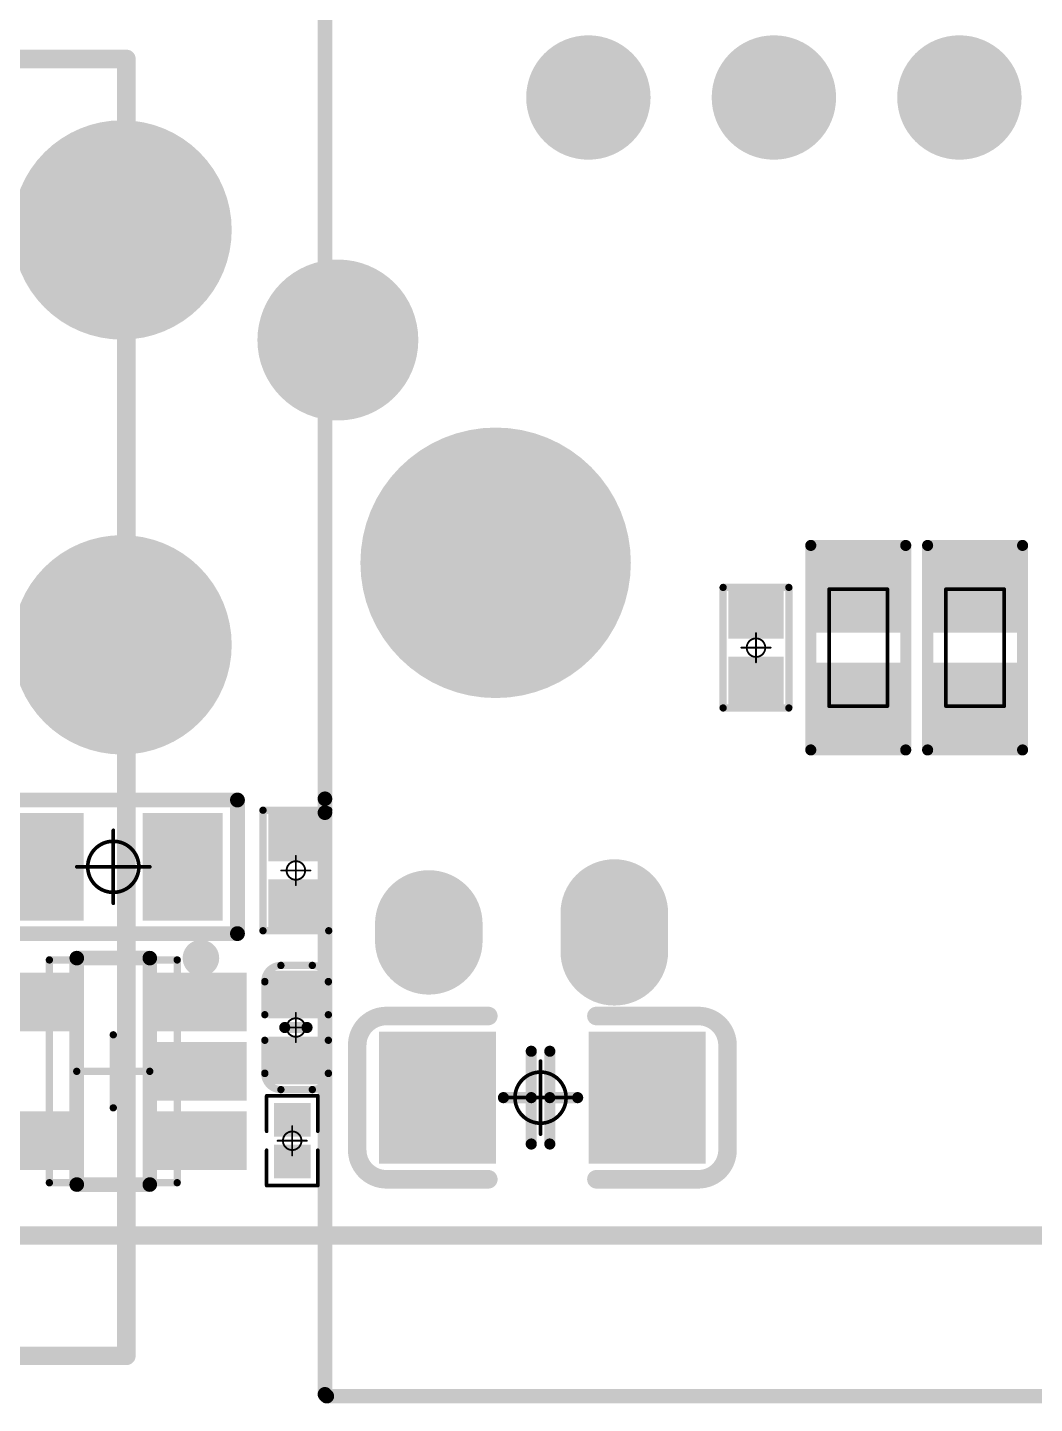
# Model space of a CAD drawing. Header units: millimetres. Extents: x 19.13 to 23.12, y 5.07 to 8.34.
# Drawn here: x 21.132 to 21.675, y 5.068 to 5.81 of the extents above; entities that cross this region are included whole.
import ezdxf

# ---------------------------------------------------------------- set-up
doc = ezdxf.new("R2010")
doc.units = ezdxf.units.MM
doc.header["$MEASUREMENT"] = 0
for name, color, linetype in [('BottomLayer', 5, 'Continuous'), ('BottomOverlay', 54, 'Continuous'), ('BottomPaste', 16, 'Continuous'), ('BottomSolder', 6, 'Continuous'), ('KeepOutLayer', 6, 'Continuous'), ('Mechanical13', 56, 'Continuous'), ('Mechanical15', 56, 'Continuous'), ('MidLayer1', 16, 'Continuous'), ('MidLayer2', 76, 'Continuous'), ('MidLayer3', 90, 'Continuous'), ('MidLayer4', 156, 'Continuous'), ('MultiLayer', 9, 'Continuous'), ('TopLayer', 1, 'Continuous'), ('TopOverlay', 2, 'Continuous'), ('TopSolder', 216, 'Continuous')]:
    doc.layers.add(name, color=color, linetype=linetype)

# ---------------------------------------------------------------- blocks, each defined once
blk = doc.blocks.new('RJ45____HR911130A_34')
at = {"layer": 'BottomLayer'}
for points, const_width in [([(-0.18976, -0.17, 1), (-0.16024, -0.17, 1)], 0.02953), ([(-0.08976, -0.17, 1), (-0.06024, -0.17, 1)], 0.02953), ([(0.01024, -0.17, 1), (0.03976, -0.17, 1)], 0.02953), ([(-0.32972, -0.30071, 1), (-0.29035, -0.30071, 1)], 0.03937), ([(-0.25945, -0.42079, 1), (-0.19055, -0.42079, 1)], 0.0689), ([(-0.17352, -0.60957, 1), (-0.14852, -0.60957, 1)], 0.025), ([(-0.27352, -0.61547, 1), (-0.24852, -0.61547, 1)], 0.025), ([(-0.27352, -0.62453, 1), (-0.24852, -0.62453, 1)], 0.025), ([(-0.17352, -0.63043, 1), (-0.14852, -0.63043, 1)], 0.025)]:
    blk.add_lwpolyline(points, format="xyb", close=True, dxfattribs=dict(at, const_width=const_width))
at = {"layer": 'BottomLayer', "const_width": 0.05}
for points in [[(-0.16102, -0.63043), (-0.16102, -0.60957)], [(-0.26102, -0.62453), (-0.26102, -0.61547)]]:
    blk.add_lwpolyline(points, dxfattribs=at)
at = {"layer": 'BottomSolder'}
for points, const_width in [([(-0.19176, -0.17, 1), (-0.15824, -0.17, 1)], 0.03353), ([(-0.09176, -0.17, 1), (-0.05824, -0.17, 1)], 0.03353), ([(0.00824, -0.17, 1), (0.04176, -0.17, 1)], 0.03353), ([(-0.33172, -0.30071, 1), (-0.28835, -0.30071, 1)], 0.04337), ([(-0.26145, -0.42079, 1), (-0.18855, -0.42079, 1)], 0.0729), ([(-0.17552, -0.60957, 1), (-0.14652, -0.60957, 1)], 0.029), ([(-0.27552, -0.61547, 1), (-0.24652, -0.61547, 1)], 0.029), ([(-0.27552, -0.62453, 1), (-0.24652, -0.62453, 1)], 0.029), ([(-0.17552, -0.63043, 1), (-0.14652, -0.63043, 1)], 0.029)]:
    blk.add_lwpolyline(points, format="xyb", close=True, dxfattribs=dict(at, const_width=const_width))
at = {"layer": 'BottomSolder', "const_width": 0.058}
for points in [[(-0.16102, -0.63043), (-0.16102, -0.60957)], [(-0.26102, -0.62453), (-0.26102, -0.61547)]]:
    blk.add_lwpolyline(points, dxfattribs=at)
at = {"layer": 'MidLayer1'}
for points, const_width in [([(-0.18976, -0.17, 1), (-0.16024, -0.17, 1)], 0.02953), ([(-0.08976, -0.17, 1), (-0.06024, -0.17, 1)], 0.02953), ([(0.01024, -0.17, 1), (0.03976, -0.17, 1)], 0.02953), ([(-0.32972, -0.30071, 1), (-0.29035, -0.30071, 1)], 0.03937), ([(-0.25945, -0.42079, 1), (-0.19055, -0.42079, 1)], 0.0689), ([(-0.17352, -0.60957, 1), (-0.14852, -0.60957, 1)], 0.025), ([(-0.27352, -0.61547, 1), (-0.24852, -0.61547, 1)], 0.025), ([(-0.27352, -0.62453, 1), (-0.24852, -0.62453, 1)], 0.025), ([(-0.17352, -0.63043, 1), (-0.14852, -0.63043, 1)], 0.025)]:
    blk.add_lwpolyline(points, format="xyb", close=True, dxfattribs=dict(at, const_width=const_width))
at = {"layer": 'MidLayer1', "const_width": 0.05}
for points in [[(-0.16102, -0.63043), (-0.16102, -0.60957)], [(-0.26102, -0.62453), (-0.26102, -0.61547)]]:
    blk.add_lwpolyline(points, dxfattribs=at)
at = {"layer": 'MidLayer2'}
for points, const_width in [([(-0.18976, -0.17, 1), (-0.16024, -0.17, 1)], 0.02953), ([(-0.08976, -0.17, 1), (-0.06024, -0.17, 1)], 0.02953), ([(0.01024, -0.17, 1), (0.03976, -0.17, 1)], 0.02953), ([(-0.32972, -0.30071, 1), (-0.29035, -0.30071, 1)], 0.03937), ([(-0.25945, -0.42079, 1), (-0.19055, -0.42079, 1)], 0.0689), ([(-0.17352, -0.60957, 1), (-0.14852, -0.60957, 1)], 0.025), ([(-0.27352, -0.61547, 1), (-0.24852, -0.61547, 1)], 0.025), ([(-0.27352, -0.62453, 1), (-0.24852, -0.62453, 1)], 0.025), ([(-0.17352, -0.63043, 1), (-0.14852, -0.63043, 1)], 0.025)]:
    blk.add_lwpolyline(points, format="xyb", close=True, dxfattribs=dict(at, const_width=const_width))
at = {"layer": 'MidLayer2', "const_width": 0.05}
for points in [[(-0.16102, -0.63043), (-0.16102, -0.60957)], [(-0.26102, -0.62453), (-0.26102, -0.61547)]]:
    blk.add_lwpolyline(points, dxfattribs=at)
at = {"layer": 'MidLayer3'}
for points, const_width in [([(-0.18976, -0.17, 1), (-0.16024, -0.17, 1)], 0.02953), ([(-0.08976, -0.17, 1), (-0.06024, -0.17, 1)], 0.02953), ([(0.01024, -0.17, 1), (0.03976, -0.17, 1)], 0.02953), ([(-0.32972, -0.30071, 1), (-0.29035, -0.30071, 1)], 0.03937), ([(-0.25945, -0.42079, 1), (-0.19055, -0.42079, 1)], 0.0689), ([(-0.17352, -0.60957, 1), (-0.14852, -0.60957, 1)], 0.025), ([(-0.27352, -0.61547, 1), (-0.24852, -0.61547, 1)], 0.025), ([(-0.27352, -0.62453, 1), (-0.24852, -0.62453, 1)], 0.025), ([(-0.17352, -0.63043, 1), (-0.14852, -0.63043, 1)], 0.025)]:
    blk.add_lwpolyline(points, format="xyb", close=True, dxfattribs=dict(at, const_width=const_width))
at = {"layer": 'MidLayer3', "const_width": 0.05}
for points in [[(-0.16102, -0.63043), (-0.16102, -0.60957)], [(-0.26102, -0.62453), (-0.26102, -0.61547)]]:
    blk.add_lwpolyline(points, dxfattribs=at)
at = {"layer": 'MidLayer4'}
for points, const_width in [([(-0.18976, -0.17, 1), (-0.16024, -0.17, 1)], 0.02953), ([(-0.08976, -0.17, 1), (-0.06024, -0.17, 1)], 0.02953), ([(0.01024, -0.17, 1), (0.03976, -0.17, 1)], 0.02953), ([(-0.32972, -0.30071, 1), (-0.29035, -0.30071, 1)], 0.03937), ([(-0.25945, -0.42079, 1), (-0.19055, -0.42079, 1)], 0.0689), ([(-0.17352, -0.60957, 1), (-0.14852, -0.60957, 1)], 0.025), ([(-0.27352, -0.61547, 1), (-0.24852, -0.61547, 1)], 0.025), ([(-0.27352, -0.62453, 1), (-0.24852, -0.62453, 1)], 0.025), ([(-0.17352, -0.63043, 1), (-0.14852, -0.63043, 1)], 0.025)]:
    blk.add_lwpolyline(points, format="xyb", close=True, dxfattribs=dict(at, const_width=const_width))
at = {"layer": 'MidLayer4', "const_width": 0.05}
for points in [[(-0.16102, -0.63043), (-0.16102, -0.60957)], [(-0.26102, -0.62453), (-0.26102, -0.61547)]]:
    blk.add_lwpolyline(points, dxfattribs=at)
at = {"layer": 'MultiLayer'}
for points, const_width in [([(-0.18976, -0.17, 1), (-0.16024, -0.17, 1)], 0.02953), ([(-0.08976, -0.17, 1), (-0.06024, -0.17, 1)], 0.02953), ([(0.01024, -0.17, 1), (0.03976, -0.17, 1)], 0.02953), ([(-0.32972, -0.30071, 1), (-0.29035, -0.30071, 1)], 0.03937), ([(-0.25945, -0.42079, 1), (-0.19055, -0.42079, 1)], 0.0689), ([(-0.17352, -0.60957, 1), (-0.14852, -0.60957, 1)], 0.025), ([(-0.27352, -0.61547, 1), (-0.24852, -0.61547, 1)], 0.025), ([(-0.27352, -0.62453, 1), (-0.24852, -0.62453, 1)], 0.025), ([(-0.17352, -0.63043, 1), (-0.14852, -0.63043, 1)], 0.025)]:
    blk.add_lwpolyline(points, format="xyb", close=True, dxfattribs=dict(at, const_width=const_width))
at = {"layer": 'MultiLayer', "const_width": 0.05}
for points in [[(-0.16102, -0.63043), (-0.16102, -0.60957)], [(-0.26102, -0.62453), (-0.26102, -0.61547)]]:
    blk.add_lwpolyline(points, dxfattribs=at)
at = {"layer": 'TopLayer'}
for points, const_width in [([(-0.18976, -0.17, 1), (-0.16024, -0.17, 1)], 0.02953), ([(-0.08976, -0.17, 1), (-0.06024, -0.17, 1)], 0.02953), ([(0.01024, -0.17, 1), (0.03976, -0.17, 1)], 0.02953), ([(-0.32972, -0.30071, 1), (-0.29035, -0.30071, 1)], 0.03937), ([(-0.25945, -0.42079, 1), (-0.19055, -0.42079, 1)], 0.0689), ([(-0.17352, -0.60957, 1), (-0.14852, -0.60957, 1)], 0.025), ([(-0.27352, -0.61547, 1), (-0.24852, -0.61547, 1)], 0.025), ([(-0.27352, -0.62453, 1), (-0.24852, -0.62453, 1)], 0.025), ([(-0.17352, -0.63043, 1), (-0.14852, -0.63043, 1)], 0.025)]:
    blk.add_lwpolyline(points, format="xyb", close=True, dxfattribs=dict(at, const_width=const_width))
at = {"layer": 'TopLayer', "const_width": 0.05}
for points in [[(-0.16102, -0.63043), (-0.16102, -0.60957)], [(-0.26102, -0.62453), (-0.26102, -0.61547)]]:
    blk.add_lwpolyline(points, dxfattribs=at)
at = {"layer": 'TopOverlay', "const_width": 0.00787}
for points in [[(-0.317, -0.55547), (-0.317, -0.02459)], [(-0.317, -0.86897), (-0.317, -0.54797)], [(-0.317, -0.86897), (-0.316, -0.86997)], [(-0.316, -0.86997), (0.313, -0.86997)]]:
    blk.add_lwpolyline(points, dxfattribs=at)
at = {"layer": 'TopOverlay', "const_width": 0.00394}
for points in [[(-0.31897, -0.54797, 1), (-0.31503, -0.54797, 1)], [(-0.31897, -0.55547, 1), (-0.31503, -0.55547, 1)], [(-0.31897, -0.86897, 1), (-0.31503, -0.86897, 1)], [(-0.31897, -0.86897, 1), (-0.31503, -0.86897, 1)], [(-0.31797, -0.86997, 1), (-0.31403, -0.86997, 1)], [(-0.31797, -0.86997, 1), (-0.31403, -0.86997, 1)]]:
    blk.add_lwpolyline(points, format="xyb", close=True, dxfattribs=at)
at = {"layer": 'TopSolder'}
for points, const_width in [([(-0.19176, -0.17, 1), (-0.15824, -0.17, 1)], 0.03353), ([(-0.09176, -0.17, 1), (-0.05824, -0.17, 1)], 0.03353), ([(0.00824, -0.17, 1), (0.04176, -0.17, 1)], 0.03353), ([(-0.33172, -0.30071, 1), (-0.28835, -0.30071, 1)], 0.04337), ([(-0.26145, -0.42079, 1), (-0.18855, -0.42079, 1)], 0.0729), ([(-0.17552, -0.60957, 1), (-0.14652, -0.60957, 1)], 0.029), ([(-0.27552, -0.61547, 1), (-0.24652, -0.61547, 1)], 0.029), ([(-0.27552, -0.62453, 1), (-0.24652, -0.62453, 1)], 0.029), ([(-0.17552, -0.63043, 1), (-0.14652, -0.63043, 1)], 0.029)]:
    blk.add_lwpolyline(points, format="xyb", close=True, dxfattribs=dict(at, const_width=const_width))
at = {"layer": 'TopSolder', "const_width": 0.058}
for points in [[(-0.16102, -0.63043), (-0.16102, -0.60957)], [(-0.26102, -0.62453), (-0.26102, -0.61547)]]:
    blk.add_lwpolyline(points, dxfattribs=at)
blk = doc.blocks.new('SOT_23_5_B_76')
at = {"layer": 'BottomLayer'}
for points in [[(-0.06791, 0.04921), (-0.06791, 0.02559), (-0.02657, 0.04921), (-0.02657, 0.02559)], [(0.02657, 0.04921), (0.02657, 0.02559), (0.06791, 0.04921), (0.06791, 0.02559)], [(-0.06791, 0.01181), (-0.06791, -0.01181), (-0.02657, 0.01181), (-0.02657, -0.01181)], [(-0.06791, -0.02559), (-0.06791, -0.04921), (-0.02657, -0.02559), (-0.02657, -0.04921)], [(0.02657, -0.02559), (0.02657, -0.04921), (0.06791, -0.02559), (0.06791, -0.04921)]]:
    blk.add_solid(points, dxfattribs=at)
at = {"layer": 'BottomOverlay', "const_width": 0.00787}
for points in [[(0.01968, 0.06102), (-0.01969, 0.06102)], [(-0.01969, 0.06102), (-0.01969, -0.06102)], [(0.01968, 0.06102), (0.01968, -0.06102)], [(0.01968, -0.06102), (-0.01969, -0.06102)]]:
    blk.add_lwpolyline(points, dxfattribs=at)
at = {"layer": 'BottomOverlay'}
for points, const_width in [([(-0.02165, 0.06102, 1), (-0.01772, 0.06102, 1)], 0.00394), ([(-0.02165, 0.06102, 1), (-0.01772, 0.06102, 1)], 0.00394), ([(0.01772, 0.06102, 1), (0.02165, 0.06102, 1)], 0.00394), ([(0.01772, 0.06102, 1), (0.02165, 0.06102, 1)], 0.00394), ([(-0.04232, -0.06102, 1), (-0.05217, -0.06102, 1)], 0.00984), ([(-0.05463, -0.06102, 1), (-0.0497, -0.06102, 1)], 0.00492), ([(-0.04478, -0.06102, 1), (-0.03986, -0.06102, 1)], 0.00492), ([(-0.02165, -0.06102, 1), (-0.01772, -0.06102, 1)], 0.00394), ([(-0.02165, -0.06102, 1), (-0.01772, -0.06102, 1)], 0.00394), ([(0.01772, -0.06102, 1), (0.02165, -0.06102, 1)], 0.00394), ([(0.01772, -0.06102, 1), (0.02165, -0.06102, 1)], 0.00394)]:
    blk.add_lwpolyline(points, format="xyb", close=True, dxfattribs=dict(at, const_width=const_width))
at = {"layer": 'BottomPaste'}
for points in [[(-0.06791, 0.04921), (-0.06791, 0.02559), (-0.02657, 0.04921), (-0.02657, 0.02559)], [(0.02657, 0.04921), (0.02657, 0.02559), (0.06791, 0.04921), (0.06791, 0.02559)], [(-0.06791, 0.01181), (-0.06791, -0.01181), (-0.02657, 0.01181), (-0.02657, -0.01181)], [(-0.06791, -0.02559), (-0.06791, -0.04921), (-0.02657, -0.02559), (-0.02657, -0.04921)], [(0.02657, -0.02559), (0.02657, -0.04921), (0.06791, -0.02559), (0.06791, -0.04921)]]:
    blk.add_solid(points, dxfattribs=at)
at = {"layer": 'BottomSolder'}
for points in [[(-0.07191, 0.05321), (-0.07191, 0.02159), (-0.02257, 0.05321), (-0.02257, 0.02159)], [(0.02257, 0.05321), (0.02257, 0.02159), (0.07191, 0.05321), (0.07191, 0.02159)], [(-0.07191, 0.01581), (-0.07191, -0.01581), (-0.02257, 0.01581), (-0.02257, -0.01581)], [(-0.07191, -0.02159), (-0.07191, -0.05321), (-0.02257, -0.02159), (-0.02257, -0.05321)], [(0.02257, -0.02159), (0.02257, -0.05321), (0.07191, -0.02159), (0.07191, -0.05321)]]:
    blk.add_solid(points, dxfattribs=at)
at = {"layer": 'Mechanical13', "const_width": 0.00394}
for points in [[(0.03445, 0.06004), (-0.03445, 0.06004)], [(-0.03445, 0.06004), (-0.03445, -0.06004)], [(0.03445, 0.06004), (0.03445, -0.06004)], [(0.03445, -0.06004), (-0.03445, -0.06004)]]:
    blk.add_lwpolyline(points, dxfattribs=at)
at = {"layer": 'Mechanical13', "const_width": 0.00197}
for points in [[(-0.03543, 0.06004, 1), (-0.03346, 0.06004, 1)], [(-0.03543, 0.06004, 1), (-0.03346, 0.06004, 1)], [(0.03346, 0.06004, 1), (0.03543, 0.06004, 1)], [(0.03346, 0.06004, 1), (0.03543, 0.06004, 1)], [(-0.03543, -0.06004, 1), (-0.03346, -0.06004, 1)], [(-0.03543, -0.06004, 1), (-0.03346, -0.06004, 1)], [(0.03346, -0.06004, 1), (0.03543, -0.06004, 1)], [(0.03346, -0.06004, 1), (0.03543, -0.06004, 1)]]:
    blk.add_lwpolyline(points, format="xyb", close=True, dxfattribs=at)
at = {"layer": 'Mechanical15', "const_width": 0.00394}
for points in [[(0, 0.01968), (0, -0.01969)], [(0.01968, 0), (-0.01969, 0)]]:
    blk.add_lwpolyline(points, dxfattribs=at)
at = {"layer": 'Mechanical15', "const_width": 0.00197}
for points in [[(-0.00098, 0.01968, 1), (0.00098, 0.01968, 1)], [(-0.02067, 0, 1), (-0.0187, 0, 1)], [(0.0187, 0, 1), (0.02067, 0, 1)], [(-0.00098, -0.01969, 1), (0.00098, -0.01969, 1)]]:
    blk.add_lwpolyline(points, format="xyb", close=True, dxfattribs=at)
blk = doc.blocks.new('USB_2_0_T____AU_SB_3_0_T____A_113')
at = {"layer": 'BottomLayer', "const_width": 0.05512}
for points in [[(-0.28622, 0.26378, 1), (-0.2311, 0.26378, 1)], [(-0.28622, 0.04016, 1), (-0.2311, 0.04016, 1)]]:
    blk.add_lwpolyline(points, format="xyb", close=True, dxfattribs=at)
at = {"layer": 'BottomSolder', "const_width": 0.05912}
for points in [[(-0.28822, 0.26378, 1), (-0.2291, 0.26378, 1)], [(-0.28822, 0.04016, 1), (-0.2291, 0.04016, 1)]]:
    blk.add_lwpolyline(points, format="xyb", close=True, dxfattribs=at)
at = {"layer": 'MidLayer1', "const_width": 0.05512}
for points in [[(-0.28622, 0.26378, 1), (-0.2311, 0.26378, 1)], [(-0.28622, 0.04016, 1), (-0.2311, 0.04016, 1)]]:
    blk.add_lwpolyline(points, format="xyb", close=True, dxfattribs=at)
at = {"layer": 'MidLayer2', "const_width": 0.05512}
for points in [[(-0.28622, 0.26378, 1), (-0.2311, 0.26378, 1)], [(-0.28622, 0.04016, 1), (-0.2311, 0.04016, 1)]]:
    blk.add_lwpolyline(points, format="xyb", close=True, dxfattribs=at)
at = {"layer": 'MidLayer3', "const_width": 0.05512}
for points in [[(-0.28622, 0.26378, 1), (-0.2311, 0.26378, 1)], [(-0.28622, 0.04016, 1), (-0.2311, 0.04016, 1)]]:
    blk.add_lwpolyline(points, format="xyb", close=True, dxfattribs=at)
at = {"layer": 'MidLayer4', "const_width": 0.05512}
for points in [[(-0.28622, 0.26378, 1), (-0.2311, 0.26378, 1)], [(-0.28622, 0.04016, 1), (-0.2311, 0.04016, 1)]]:
    blk.add_lwpolyline(points, format="xyb", close=True, dxfattribs=at)
at = {"layer": 'MultiLayer', "const_width": 0.05512}
for points in [[(-0.28622, 0.26378, 1), (-0.2311, 0.26378, 1)], [(-0.28622, 0.04016, 1), (-0.2311, 0.04016, 1)]]:
    blk.add_lwpolyline(points, format="xyb", close=True, dxfattribs=at)
at = {"layer": 'TopLayer', "const_width": 0.05512}
for points in [[(-0.28622, 0.26378, 1), (-0.2311, 0.26378, 1)], [(-0.28622, 0.04016, 1), (-0.2311, 0.04016, 1)]]:
    blk.add_lwpolyline(points, format="xyb", close=True, dxfattribs=at)
at = {"layer": 'TopOverlay', "const_width": 0.01}
for points in [[(0.257, 0.647), (-0.261, 0.647)], [(-0.261, 0.647), (-0.261, -0.052)], [(0.257, -0.052), (-0.261, -0.052)]]:
    blk.add_lwpolyline(points, dxfattribs=at)
at = {"layer": 'TopOverlay', "const_width": 0.005}
for points in [[(-0.2635, 0.647, 1), (-0.2585, 0.647, 1)], [(-0.2635, 0.647, 1), (-0.2585, 0.647, 1)], [(-0.2635, -0.052, 1), (-0.2585, -0.052, 1)], [(-0.2635, -0.052, 1), (-0.2585, -0.052, 1)]]:
    blk.add_lwpolyline(points, format="xyb", close=True, dxfattribs=at)
at = {"layer": 'TopSolder', "const_width": 0.05912}
for points in [[(-0.28822, 0.26378, 1), (-0.2291, 0.26378, 1)], [(-0.28822, 0.04016, 1), (-0.2291, 0.04016, 1)]]:
    blk.add_lwpolyline(points, format="xyb", close=True, dxfattribs=at)
blk = doc.blocks.new('C0402_B_136')
at = {"layer": 'BottomLayer'}
for points in [[(-0.02657, -0.01083), (-0.00886, -0.01083), (-0.02657, 0.01082), (-0.00886, 0.01082)], [(0.00886, -0.01083), (0.02657, -0.01083), (0.00886, 0.01083), (0.02657, 0.01083)]]:
    blk.add_solid(points, dxfattribs=at)
at = {"layer": 'BottomOverlay', "const_width": 0.00394}
for points in [[(-0.03346, 0.00807, -0.414214), (-0.0248, 0.01673)], [(0.0248, 0.01673, -0.414214), (0.03346, 0.00807)], [(-0.0248, -0.01752, -0.414214), (-0.03346, -0.00886)], [(0.03346, -0.00886, -0.414214), (0.0248, -0.01752)]]:
    blk.add_lwpolyline(points, format="xyb", dxfattribs=at)
at = {"layer": 'BottomOverlay'}
for points, const_width in [([(-0.02578, 0.01673, 1), (-0.02382, 0.01673, 1)], 0.00197), ([(-0.02559, 0.01673, 1), (-0.02362, 0.01673, 1)], 0.00197), ([(-0.00787, 0.01673, 1), (-0.0059, 0.01673, 1)], 0.00197), ([(0.00591, 0.01673, 1), (0.00787, 0.01673, 1)], 0.00197), ([(0.02362, 0.01673, 1), (0.02559, 0.01673, 1)], 0.00197), ([(0.02382, 0.01673, 1), (0.02579, 0.01673, 1)], 0.00197), ([(-0.03445, 0.00807, 1), (-0.03248, 0.00807, 1)], 0.00197), ([(-0.03445, 0.00807, 1), (-0.03248, 0.00807, 1)], 0.00197), ([(-0.0015, 0.006, 1), (0.0015, 0.006, 1)], 0.003), ([(0.03248, 0.00807, 1), (0.03445, 0.00807, 1)], 0.00197), ([(0.03248, 0.00807, 1), (0.03445, 0.00807, 1)], 0.00197), ([(-0.03445, -0.00886, 1), (-0.03248, -0.00886, 1)], 0.00197), ([(-0.03445, -0.00886, 1), (-0.03248, -0.00886, 1)], 0.00197), ([(-0.0015, -0.006, 1), (0.0015, -0.006, 1)], 0.003), ([(0.03248, -0.00886, 1), (0.03445, -0.00886, 1)], 0.00197), ([(0.03248, -0.00886, 1), (0.03445, -0.00886, 1)], 0.00197), ([(-0.02578, -0.01752, 1), (-0.02382, -0.01752, 1)], 0.00197), ([(-0.02559, -0.01752, 1), (-0.02362, -0.01752, 1)], 0.00197), ([(-0.00787, -0.01752, 1), (-0.0059, -0.01752, 1)], 0.00197), ([(0.00591, -0.01752, 1), (0.00787, -0.01752, 1)], 0.00197), ([(0.02362, -0.01752, 1), (0.02559, -0.01752, 1)], 0.00197), ([(0.02382, -0.01752, 1), (0.02579, -0.01752, 1)], 0.00197)]:
    blk.add_lwpolyline(points, format="xyb", close=True, dxfattribs=dict(at, const_width=const_width))
for points, const_width in [([(-0.00689, 0.01673), (-0.0246, 0.01673)], 0.00394), ([(0.02461, 0.01673), (0.00689, 0.01673)], 0.00394), ([(-0.03346, -0.00886), (-0.03346, 0.00807)], 0.00394), ([(0, -0.006), (0, 0.006)], 0.006), ([(0.03346, -0.00886), (0.03346, 0.00807)], 0.00394), ([(-0.00689, -0.01752), (-0.0246, -0.01752)], 0.00394), ([(0.02461, -0.01752), (0.00689, -0.01752)], 0.00394)]:
    blk.add_lwpolyline(points, dxfattribs=dict(at, const_width=const_width))
at = {"layer": 'BottomPaste'}
for points in [[(-0.02657, -0.01083), (-0.00886, -0.01083), (-0.02657, 0.01082), (-0.00886, 0.01082)], [(0.00886, -0.01083), (0.02657, -0.01083), (0.00886, 0.01083), (0.02657, 0.01083)]]:
    blk.add_solid(points, dxfattribs=at)
at = {"layer": 'BottomSolder'}
for points in [[(-0.03057, -0.01483), (-0.00486, -0.01483), (-0.03057, 0.01482), (-0.00486, 0.01482)], [(0.00486, -0.01483), (0.03057, -0.01483), (0.00486, 0.01483), (0.03057, 0.01483)]]:
    blk.add_solid(points, dxfattribs=at)
at = {"layer": 'Mechanical15', "const_width": 0.001}
for points in [[(0, -0.00788), (0, 0.00787)], [(0.00788, 0), (-0.00787, 0)]]:
    blk.add_lwpolyline(points, dxfattribs=at)
at = {"layer": 'Mechanical15'}
for points, const_width in [([(-0.00025, 0.00787, 1), (0.00025, 0.00787, 1)], 0.0005), ([(-0.00812, 0, 1), (-0.00762, 0, 1)], 0.0005), ([(0.005, 0, 1), (-0.005, 0, 1)], 0.001), ([(-0.00525, 0, 1), (-0.00475, 0, 1)], 0.0005), ([(0.00475, 0, 1), (0.00525, 0, 1)], 0.0005), ([(0.00763, 0, 1), (0.00813, 0, 1)], 0.0005), ([(-0.00025, -0.00788, 1), (0.00025, -0.00788, 1)], 0.0005)]:
    blk.add_lwpolyline(points, format="xyb", close=True, dxfattribs=dict(at, const_width=const_width))
blk = doc.blocks.new('0603_B_294')
at = {"layer": 'BottomLayer'}
for points in [[(-0.04862, -0.01929), (-0.01201, -0.01929), (-0.04862, 0.01929), (-0.01201, 0.01929)], [(0.01201, -0.01929), (0.04862, -0.01929), (0.01201, 0.01929), (0.04862, 0.01929)]]:
    blk.add_solid(points, dxfattribs=at)
at = {"layer": 'BottomOverlay', "const_width": 0.00598}
for points in [[(0.05512, 0.02559), (-0.05512, 0.02559)], [(-0.05512, -0.02559), (-0.05512, 0.02559)], [(0.05512, -0.02559), (0.05512, 0.02559)], [(0.05512, -0.02559), (-0.05512, -0.02559)]]:
    blk.add_lwpolyline(points, dxfattribs=at)
at = {"layer": 'BottomOverlay', "const_width": 0.00299}
for points in [[(-0.05661, 0.02559, 1), (-0.05362, 0.02559, 1)], [(-0.05661, 0.02559, 1), (-0.05362, 0.02559, 1)], [(0.05362, 0.02559, 1), (0.05661, 0.02559, 1)], [(0.05362, 0.02559, 1), (0.05661, 0.02559, 1)], [(-0.05661, -0.02559, 1), (-0.05362, -0.02559, 1)], [(-0.05661, -0.02559, 1), (-0.05362, -0.02559, 1)], [(0.05362, -0.02559, 1), (0.05661, -0.02559, 1)], [(0.05362, -0.02559, 1), (0.05661, -0.02559, 1)]]:
    blk.add_lwpolyline(points, format="xyb", close=True, dxfattribs=at)
at = {"layer": 'BottomPaste'}
for points in [[(-0.04862, -0.01929), (-0.01201, -0.01929), (-0.04862, 0.01929), (-0.01201, 0.01929)], [(0.01201, -0.01929), (0.04862, -0.01929), (0.01201, 0.01929), (0.04862, 0.01929)]]:
    blk.add_solid(points, dxfattribs=at)
at = {"layer": 'BottomSolder'}
for points in [[(-0.05262, -0.02329), (-0.00801, -0.02329), (-0.05262, 0.02329), (-0.00801, 0.02329)], [(0.00801, -0.02329), (0.05262, -0.02329), (0.00801, 0.02329), (0.05262, 0.02329)]]:
    blk.add_solid(points, dxfattribs=at)
at = {"layer": 'Mechanical13', "const_width": 0.00197}
for points in [[(0.0315, 0.01575), (-0.0315, 0.01575)], [(-0.0315, -0.01575), (-0.0315, 0.01575)], [(0.0315, -0.01575), (0.0315, 0.01575)], [(0.0315, -0.01575), (-0.0315, -0.01575)]]:
    blk.add_lwpolyline(points, dxfattribs=at)
at = {"layer": 'Mechanical13', "const_width": 0.000984}
for points in [[(-0.03199, 0.01575, 1), (-0.031, 0.01575, 1)], [(-0.03199, 0.01575, 1), (-0.031, 0.01575, 1)], [(0.031, 0.01575, 1), (0.03199, 0.01575, 1)], [(0.031, 0.01575, 1), (0.03199, 0.01575, 1)], [(-0.03199, -0.01575, 1), (-0.031, -0.01575, 1)], [(-0.03199, -0.01575, 1), (-0.031, -0.01575, 1)], [(0.031, -0.01575, 1), (0.03199, -0.01575, 1)], [(0.031, -0.01575, 1), (0.03199, -0.01575, 1)]]:
    blk.add_lwpolyline(points, format="xyb", close=True, dxfattribs=at)
blk = doc.blocks.new('0603_B_295')
at = {"layer": 'BottomLayer'}
for points in [[(-0.04862, -0.01929), (-0.01201, -0.01929), (-0.04862, 0.01929), (-0.01201, 0.01929)], [(0.01201, -0.01929), (0.04862, -0.01929), (0.01201, 0.01929), (0.04862, 0.01929)]]:
    blk.add_solid(points, dxfattribs=at)
at = {"layer": 'BottomOverlay', "const_width": 0.00598}
for points in [[(0.05512, 0.02559), (-0.05512, 0.02559)], [(-0.05512, -0.02559), (-0.05512, 0.02559)], [(0.05512, -0.02559), (0.05512, 0.02559)], [(0.05512, -0.02559), (-0.05512, -0.02559)]]:
    blk.add_lwpolyline(points, dxfattribs=at)
at = {"layer": 'BottomOverlay', "const_width": 0.00299}
for points in [[(-0.05661, 0.02559, 1), (-0.05362, 0.02559, 1)], [(-0.05661, 0.02559, 1), (-0.05362, 0.02559, 1)], [(0.05362, 0.02559, 1), (0.05661, 0.02559, 1)], [(0.05362, 0.02559, 1), (0.05661, 0.02559, 1)], [(-0.05661, -0.02559, 1), (-0.05362, -0.02559, 1)], [(-0.05661, -0.02559, 1), (-0.05362, -0.02559, 1)], [(0.05362, -0.02559, 1), (0.05661, -0.02559, 1)], [(0.05362, -0.02559, 1), (0.05661, -0.02559, 1)]]:
    blk.add_lwpolyline(points, format="xyb", close=True, dxfattribs=at)
at = {"layer": 'BottomPaste'}
for points in [[(-0.04862, -0.01929), (-0.01201, -0.01929), (-0.04862, 0.01929), (-0.01201, 0.01929)], [(0.01201, -0.01929), (0.04862, -0.01929), (0.01201, 0.01929), (0.04862, 0.01929)]]:
    blk.add_solid(points, dxfattribs=at)
at = {"layer": 'BottomSolder'}
for points in [[(-0.05262, -0.02329), (-0.00801, -0.02329), (-0.05262, 0.02329), (-0.00801, 0.02329)], [(0.00801, -0.02329), (0.05262, -0.02329), (0.00801, 0.02329), (0.05262, 0.02329)]]:
    blk.add_solid(points, dxfattribs=at)
at = {"layer": 'Mechanical13', "const_width": 0.00197}
for points in [[(0.0315, 0.01575), (-0.0315, 0.01575)], [(-0.0315, -0.01575), (-0.0315, 0.01575)], [(0.0315, -0.01575), (0.0315, 0.01575)], [(0.0315, -0.01575), (-0.0315, -0.01575)]]:
    blk.add_lwpolyline(points, dxfattribs=at)
at = {"layer": 'Mechanical13', "const_width": 0.000984}
for points in [[(-0.03199, 0.01575, 1), (-0.031, 0.01575, 1)], [(-0.03199, 0.01575, 1), (-0.031, 0.01575, 1)], [(0.031, 0.01575, 1), (0.03199, 0.01575, 1)], [(0.031, 0.01575, 1), (0.03199, 0.01575, 1)], [(-0.03199, -0.01575, 1), (-0.031, -0.01575, 1)], [(-0.03199, -0.01575, 1), (-0.031, -0.01575, 1)], [(0.031, -0.01575, 1), (0.03199, -0.01575, 1)], [(0.031, -0.01575, 1), (0.03199, -0.01575, 1)]]:
    blk.add_lwpolyline(points, format="xyb", close=True, dxfattribs=at)
blk = doc.blocks.new('R0805_B_328')
at = {"layer": 'BottomLayer'}
for points in [[(-0.0549, 0.025), (-0.0549, -0.025), (-0.0199, 0.025), (-0.0199, -0.025)], [(0.0199, 0.025), (0.0199, -0.025), (0.0549, 0.025), (0.0549, -0.025)]]:
    blk.add_solid(points, dxfattribs=at)
at = {"layer": 'BottomOverlay', "const_width": 0.008}
for points in [[(-0.06693, -0.036), (-0.06693, 0.036)], [(-0.06693, 0.036), (0.06693, 0.036)], [(0.06693, -0.036), (0.06693, 0.036)], [(-0.06693, -0.036), (0.06693, -0.036)]]:
    blk.add_lwpolyline(points, dxfattribs=at)
at = {"layer": 'BottomOverlay', "const_width": 0.004}
for points in [[(-0.06893, 0.036, 1), (-0.06493, 0.036, 1)], [(-0.06893, 0.036, 1), (-0.06493, 0.036, 1)], [(0.06493, 0.036, 1), (0.06893, 0.036, 1)], [(0.06493, 0.036, 1), (0.06893, 0.036, 1)], [(-0.06893, -0.036, 1), (-0.06493, -0.036, 1)], [(-0.06893, -0.036, 1), (-0.06493, -0.036, 1)], [(0.06493, -0.036, 1), (0.06893, -0.036, 1)], [(0.06493, -0.036, 1), (0.06893, -0.036, 1)]]:
    blk.add_lwpolyline(points, format="xyb", close=True, dxfattribs=at)
at = {"layer": 'BottomPaste'}
for points in [[(-0.0549, 0.025), (-0.0549, -0.025), (-0.0199, 0.025), (-0.0199, -0.025)], [(0.0199, 0.025), (0.0199, -0.025), (0.0549, 0.025), (0.0549, -0.025)]]:
    blk.add_solid(points, dxfattribs=at)
at = {"layer": 'BottomSolder'}
for points in [[(-0.0589, 0.029), (-0.0589, -0.029), (-0.0159, 0.029), (-0.0159, -0.029)], [(0.0159, 0.029), (0.0159, -0.029), (0.0589, 0.029), (0.0589, -0.029)]]:
    blk.add_solid(points, dxfattribs=at)
at = {"layer": 'Mechanical15', "const_width": 0.00197}
for points in [[(0, -0.01969), (0, 0.01969)], [(-0.01969, 0), (0.01969, 0)]]:
    blk.add_lwpolyline(points, dxfattribs=at)
at = {"layer": 'Mechanical15'}
for points, const_width in [([(-0.00049, 0.01969, 1), (0.00049, 0.01969, 1)], 0.000984), ([(0.01378, 0, 1), (-0.01378, 0, 1)], 0.00197), ([(-0.02018, 0, 1), (-0.01919, 0, 1)], 0.000984), ([(-0.01427, 0, 1), (-0.01329, 0, 1)], 0.000984), ([(0.01329, 0, 1), (0.01427, 0, 1)], 0.000984), ([(0.01919, 0, 1), (0.02018, 0, 1)], 0.000984), ([(-0.00049, -0.01969, 1), (0.00049, -0.01969, 1)], 0.000984)]:
    blk.add_lwpolyline(points, format="xyb", close=True, dxfattribs=dict(at, const_width=const_width))
blk = doc.blocks.new('R0402_B_332')
at = {"layer": 'BottomLayer'}
for points in [[(-0.02657, -0.01083), (-0.00886, -0.01083), (-0.02657, 0.01082), (-0.00886, 0.01082)], [(0.00886, -0.01083), (0.02657, -0.01083), (0.00886, 0.01083), (0.02657, 0.01083)]]:
    blk.add_solid(points, dxfattribs=at)
at = {"layer": 'BottomOverlay', "const_width": 0.00394}
for points in [[(-0.03248, 0.01772), (0.03248, 0.01772)], [(-0.03248, 0.01772), (-0.03248, -0.01772)], [(0.03248, 0.01772), (0.03248, -0.01772)], [(-0.03248, -0.01772), (0.03248, -0.01772)]]:
    blk.add_lwpolyline(points, dxfattribs=at)
at = {"layer": 'BottomOverlay', "const_width": 0.00197}
for points in [[(-0.03346, 0.01772, 1), (-0.0315, 0.01772, 1)], [(-0.03346, 0.01772, 1), (-0.0315, 0.01772, 1)], [(0.0315, 0.01772, 1), (0.03346, 0.01772, 1)], [(0.0315, 0.01772, 1), (0.03346, 0.01772, 1)], [(-0.03346, -0.01772, 1), (-0.0315, -0.01772, 1)], [(-0.03346, -0.01772, 1), (-0.0315, -0.01772, 1)], [(0.0315, -0.01772, 1), (0.03346, -0.01772, 1)], [(0.0315, -0.01772, 1), (0.03346, -0.01772, 1)]]:
    blk.add_lwpolyline(points, format="xyb", close=True, dxfattribs=at)
at = {"layer": 'BottomPaste'}
for points in [[(-0.02657, -0.01083), (-0.00886, -0.01083), (-0.02657, 0.01082), (-0.00886, 0.01082)], [(0.00886, -0.01083), (0.02657, -0.01083), (0.00886, 0.01083), (0.02657, 0.01083)]]:
    blk.add_solid(points, dxfattribs=at)
at = {"layer": 'BottomSolder'}
for points in [[(-0.03057, -0.01483), (-0.00486, -0.01483), (-0.03057, 0.01482), (-0.00486, 0.01482)], [(0.00486, -0.01483), (0.03057, -0.01483), (0.00486, 0.01483), (0.03057, 0.01483)]]:
    blk.add_solid(points, dxfattribs=at)
at = {"layer": 'Mechanical15', "const_width": 0.001}
for points in [[(0, 0.00787), (0, -0.00787)], [(-0.00787, 0), (0.00787, 0)]]:
    blk.add_lwpolyline(points, dxfattribs=at)
at = {"layer": 'Mechanical15'}
for points, const_width in [([(-0.00025, 0.00787, 1), (0.00025, 0.00787, 1)], 0.0005), ([(-0.00812, 0, 1), (-0.00762, 0, 1)], 0.0005), ([(0.005, 0, 1), (-0.005, 0, 1)], 0.001), ([(-0.00525, 0, 1), (-0.00475, 0, 1)], 0.0005), ([(0.00475, 0, 1), (0.00525, 0, 1)], 0.0005), ([(0.00762, 0, 1), (0.00812, 0, 1)], 0.0005), ([(-0.00025, -0.00787, 1), (0.00025, -0.00787, 1)], 0.0005)]:
    blk.add_lwpolyline(points, format="xyb", close=True, dxfattribs=dict(at, const_width=const_width))
blk = doc.blocks.new('R0201_B_337')
at = {"layer": 'BottomLayer'}
for points in [[(-0.01831, -0.00787), (-0.00413, -0.00787), (-0.01831, 0.00787), (-0.00413, 0.00787)], [(0.00413, -0.00787), (0.01831, -0.00787), (0.00413, 0.00787), (0.01831, 0.00787)]]:
    blk.add_solid(points, dxfattribs=at)
at = {"layer": 'BottomOverlay', "const_width": 0.00197}
for points in [[(-0.02421, 0.01378), (-0.00512, 0.01378)], [(-0.02421, 0.01378), (-0.02421, -0.01378)], [(0.00512, 0.01378), (0.02421, 0.01378)], [(0.02421, 0.01378), (0.02421, -0.01378)], [(-0.02421, -0.01378), (-0.00512, -0.01378)], [(0.00512, -0.01378), (0.02421, -0.01378)]]:
    blk.add_lwpolyline(points, dxfattribs=at)
at = {"layer": 'BottomOverlay', "const_width": 0.000984}
for points in [[(-0.0247, 0.01378, 1), (-0.02372, 0.01378, 1)], [(-0.0247, 0.01378, 1), (-0.02372, 0.01378, 1)], [(-0.00561, 0.01378, 1), (-0.00463, 0.01378, 1)], [(0.00463, 0.01378, 1), (0.00561, 0.01378, 1)], [(0.02372, 0.01378, 1), (0.0247, 0.01378, 1)], [(0.02372, 0.01378, 1), (0.0247, 0.01378, 1)], [(-0.0247, -0.01378, 1), (-0.02372, -0.01378, 1)], [(-0.0247, -0.01378, 1), (-0.02372, -0.01378, 1)], [(-0.00561, -0.01378, 1), (-0.00463, -0.01378, 1)], [(0.00463, -0.01378, 1), (0.00561, -0.01378, 1)], [(0.02372, -0.01378, 1), (0.0247, -0.01378, 1)], [(0.02372, -0.01378, 1), (0.0247, -0.01378, 1)]]:
    blk.add_lwpolyline(points, format="xyb", close=True, dxfattribs=at)
at = {"layer": 'BottomPaste'}
for points in [[(-0.01831, -0.00787), (-0.00413, -0.00787), (-0.01831, 0.00787), (-0.00413, 0.00787)], [(0.00413, -0.00787), (0.01831, -0.00787), (0.00413, 0.00787), (0.01831, 0.00787)]]:
    blk.add_solid(points, dxfattribs=at)
at = {"layer": 'BottomSolder'}
for points in [[(-0.02031, -0.00987), (-0.00213, -0.00987), (-0.02031, 0.00987), (-0.00213, 0.00987)], [(0.00213, -0.00987), (0.02031, -0.00987), (0.00213, 0.00987), (0.02031, 0.00987)]]:
    blk.add_solid(points, dxfattribs=at)
at = {"layer": 'Mechanical15', "const_width": 0.001}
for points in [[(0, 0.00787), (0, -0.00787)], [(-0.00787, 0), (0.00787, 0)]]:
    blk.add_lwpolyline(points, dxfattribs=at)
at = {"layer": 'Mechanical15'}
for points, const_width in [([(-0.00025, 0.00787, 1), (0.00025, 0.00787, 1)], 0.0005), ([(-0.00812, 0, 1), (-0.00762, 0, 1)], 0.0005), ([(0.005, 0, 1), (-0.005, 0, 1)], 0.001), ([(-0.00525, 0, 1), (-0.00475, 0, 1)], 0.0005), ([(0.00475, 0, 1), (0.00525, 0, 1)], 0.0005), ([(0.00762, 0, 1), (0.00812, 0, 1)], 0.0005), ([(-0.00025, -0.00787, 1), (0.00025, -0.00787, 1)], 0.0005)]:
    blk.add_lwpolyline(points, format="xyb", close=True, dxfattribs=dict(at, const_width=const_width))
blk = doc.blocks.new('C1206_B_430')
at = {"layer": 'BottomLayer'}
for points in [[(-0.08301, -0.0315), (-0.02801, -0.0315), (-0.08301, 0.0315), (-0.02801, 0.0315)], [(0.02998, -0.0315), (0.08498, -0.0315), (0.02998, 0.0315), (0.08498, 0.0315)]]:
    blk.add_solid(points, dxfattribs=at)
at = {"layer": 'BottomOverlay', "const_width": 0.01}
for points in [[(-0.09882, 0.02825, -0.414214), (-0.08307, 0.044)], [(0.08504, 0.044, -0.414214), (0.10079, 0.02825)], [(-0.08307, -0.044, -0.414214), (-0.09882, -0.02825)], [(0.10079, -0.02825, -0.414214), (0.08504, -0.044)]]:
    blk.add_lwpolyline(points, format="xyb", dxfattribs=at)
at = {"layer": 'BottomOverlay'}
for points, const_width in [([(-0.08346, 0.044), (-0.02815, 0.044)], 0.01), ([(0.03012, 0.044), (0.08543, 0.044)], 0.01), ([(-0.09882, -0.02825), (-0.09882, 0.02717)], 0.01), ([(0.10079, -0.02825), (0.10079, 0.02717)], 0.01), ([(-0.005, -0.025), (-0.005, 0.025)], 0.006), ([(0.005, -0.025), (0.005, 0.025)], 0.006), ([(-0.02, 0), (-0.005, 0)], 0.006), ([(0.005, 0), (0.02, 0)], 0.006), ([(-0.08346, -0.044), (-0.02815, -0.044)], 0.01), ([(0.03012, -0.044), (0.08543, -0.044)], 0.01)]:
    blk.add_lwpolyline(points, dxfattribs=dict(at, const_width=const_width))
for points, const_width in [([(-0.08596, 0.044, 1), (-0.08096, 0.044, 1)], 0.005), ([(-0.08557, 0.044, 1), (-0.08057, 0.044, 1)], 0.005), ([(-0.03065, 0.044, 1), (-0.02565, 0.044, 1)], 0.005), ([(0.02762, 0.044, 1), (0.03262, 0.044, 1)], 0.005), ([(0.08254, 0.044, 1), (0.08754, 0.044, 1)], 0.005), ([(0.08293, 0.044, 1), (0.08793, 0.044, 1)], 0.005), ([(-0.10132, 0.02825, 1), (-0.09632, 0.02825, 1)], 0.005), ([(-0.10132, 0.02717, 1), (-0.09632, 0.02717, 1)], 0.005), ([(0.09829, 0.02825, 1), (0.10329, 0.02825, 1)], 0.005), ([(0.09829, 0.02717, 1), (0.10329, 0.02717, 1)], 0.005), ([(-0.0065, 0.025, 1), (-0.0035, 0.025, 1)], 0.003), ([(0.0035, 0.025, 1), (0.0065, 0.025, 1)], 0.003), ([(-0.0215, 0, 1), (-0.0185, 0, 1)], 0.003), ([(-0.0065, 0, 1), (-0.0035, 0, 1)], 0.003), ([(0.0035, 0, 1), (0.0065, 0, 1)], 0.003), ([(0.0185, 0, 1), (0.0215, 0, 1)], 0.003), ([(-0.0065, -0.025, 1), (-0.0035, -0.025, 1)], 0.003), ([(0.0035, -0.025, 1), (0.0065, -0.025, 1)], 0.003), ([(-0.10132, -0.02825, 1), (-0.09632, -0.02825, 1)], 0.005), ([(-0.10132, -0.02825, 1), (-0.09632, -0.02825, 1)], 0.005), ([(0.09829, -0.02825, 1), (0.10329, -0.02825, 1)], 0.005), ([(0.09829, -0.02825, 1), (0.10329, -0.02825, 1)], 0.005), ([(-0.08596, -0.044, 1), (-0.08096, -0.044, 1)], 0.005), ([(-0.08557, -0.044, 1), (-0.08057, -0.044, 1)], 0.005), ([(-0.03065, -0.044, 1), (-0.02565, -0.044, 1)], 0.005), ([(0.02762, -0.044, 1), (0.03262, -0.044, 1)], 0.005), ([(0.08254, -0.044, 1), (0.08754, -0.044, 1)], 0.005), ([(0.08293, -0.044, 1), (0.08793, -0.044, 1)], 0.005)]:
    blk.add_lwpolyline(points, format="xyb", close=True, dxfattribs=dict(at, const_width=const_width))
at = {"layer": 'BottomPaste'}
for points in [[(-0.08301, -0.0315), (-0.02801, -0.0315), (-0.08301, 0.0315), (-0.02801, 0.0315)], [(0.02998, -0.0315), (0.08498, -0.0315), (0.02998, 0.0315), (0.08498, 0.0315)]]:
    blk.add_solid(points, dxfattribs=at)
at = {"layer": 'BottomSolder'}
for points in [[(-0.08701, -0.0355), (-0.02401, -0.0355), (-0.08701, 0.0355), (-0.02401, 0.0355)], [(0.02598, -0.0355), (0.08898, -0.0355), (0.02598, 0.0355), (0.08898, 0.0355)]]:
    blk.add_solid(points, dxfattribs=at)
at = {"layer": 'Mechanical15', "const_width": 0.00197}
for points in [[(0, -0.01969), (0, 0.01969)], [(-0.01969, 0), (0.01969, 0)]]:
    blk.add_lwpolyline(points, dxfattribs=at)
at = {"layer": 'Mechanical15'}
for points, const_width in [([(-0.00049, 0.01969, 1), (0.00049, 0.01969, 1)], 0.000984), ([(0.01378, 0, 1), (-0.01378, 0, 1)], 0.00197), ([(-0.02018, 0, 1), (-0.01919, 0, 1)], 0.000984), ([(-0.01427, 0, 1), (-0.01329, 0, 1)], 0.000984), ([(0.01329, 0, 1), (0.01427, 0, 1)], 0.000984), ([(0.01919, 0, 1), (0.02018, 0, 1)], 0.000984), ([(-0.00049, -0.01969, 1), (0.00049, -0.01969, 1)], 0.000984)]:
    blk.add_lwpolyline(points, format="xyb", close=True, dxfattribs=dict(at, const_width=const_width))
blk = doc.blocks.new('R0402_B_523')
at = {"layer": 'BottomLayer'}
for points in [[(-0.02657, -0.01083), (-0.00886, -0.01083), (-0.02657, 0.01082), (-0.00886, 0.01082)], [(0.00886, -0.01083), (0.02657, -0.01083), (0.00886, 0.01083), (0.02657, 0.01083)]]:
    blk.add_solid(points, dxfattribs=at)
at = {"layer": 'BottomOverlay', "const_width": 0.00394}
for points in [[(-0.03248, -0.01772), (-0.03248, 0.01772)], [(0.03248, 0.01772), (-0.03248, 0.01772)], [(0.03248, -0.01772), (0.03248, 0.01772)], [(0.03248, -0.01772), (-0.03248, -0.01772)]]:
    blk.add_lwpolyline(points, dxfattribs=at)
at = {"layer": 'BottomOverlay', "const_width": 0.00197}
for points in [[(-0.03346, 0.01772, 1), (-0.0315, 0.01772, 1)], [(-0.03346, 0.01772, 1), (-0.0315, 0.01772, 1)], [(0.0315, 0.01772, 1), (0.03346, 0.01772, 1)], [(0.0315, 0.01772, 1), (0.03346, 0.01772, 1)], [(-0.03346, -0.01772, 1), (-0.0315, -0.01772, 1)], [(-0.03346, -0.01772, 1), (-0.0315, -0.01772, 1)], [(0.0315, -0.01772, 1), (0.03346, -0.01772, 1)], [(0.0315, -0.01772, 1), (0.03346, -0.01772, 1)]]:
    blk.add_lwpolyline(points, format="xyb", close=True, dxfattribs=at)
at = {"layer": 'BottomPaste'}
for points in [[(-0.02657, -0.01083), (-0.00886, -0.01083), (-0.02657, 0.01082), (-0.00886, 0.01082)], [(0.00886, -0.01083), (0.02657, -0.01083), (0.00886, 0.01083), (0.02657, 0.01083)]]:
    blk.add_solid(points, dxfattribs=at)
at = {"layer": 'BottomSolder'}
for points in [[(-0.03057, -0.01483), (-0.00486, -0.01483), (-0.03057, 0.01482), (-0.00486, 0.01482)], [(0.00486, -0.01483), (0.03057, -0.01483), (0.00486, 0.01483), (0.03057, 0.01483)]]:
    blk.add_solid(points, dxfattribs=at)
at = {"layer": 'Mechanical15', "const_width": 0.001}
for points in [[(0, -0.00787), (0, 0.00787)], [(0.00787, 0), (-0.00787, 0)]]:
    blk.add_lwpolyline(points, dxfattribs=at)
at = {"layer": 'Mechanical15'}
for points, const_width in [([(-0.00025, 0.00787, 1), (0.00025, 0.00787, 1)], 0.0005), ([(-0.00812, 0, 1), (-0.00762, 0, 1)], 0.0005), ([(0.005, 0, 1), (-0.005, 0, 1)], 0.001), ([(-0.00525, 0, 1), (-0.00475, 0, 1)], 0.0005), ([(0.00475, 0, 1), (0.00525, 0, 1)], 0.0005), ([(0.00762, 0, 1), (0.00812, 0, 1)], 0.0005), ([(-0.00025, -0.00787, 1), (0.00025, -0.00787, 1)], 0.0005)]:
    blk.add_lwpolyline(points, format="xyb", close=True, dxfattribs=dict(at, const_width=const_width))

msp = doc.modelspace()

# ---------------------------------------------------------------- linework, layer by layer
at = {"layer": 'KeepOutLayer', "const_width": 0.01}
msp.add_lwpolyline([(19.16104, 5.15862), (23.05127, 5.15862)], dxfattribs=at)

# ---------------------------------------------------------------- block references
for name, p in [('RJ45____HR911130A_34', (21.6094, 5.94201)), ('R0805_B_328', (21.1783, 5.35736))]:
    msp.add_blockref(name, p)
for name, p, rotation in [('USB_2_0_T____AU_SB_3_0_T____A_113', (20.92436, 5.74079), 180), ('0603_B_294', (21.57987, 5.47547), 90), ('0603_B_295', (21.64286, 5.47547), 90), ('R0402_B_523', (21.52475, 5.47547), 90), ('R0402_B_332', (21.27672, 5.35539), 270), ('SOT_23_5_B_76', (21.1783, 5.24713), 180), ('C0402_B_136', (21.27672, 5.27075), 90), ('C1206_B_430', (21.40861, 5.23295), 360), ('R0201_B_337', (21.27475, 5.20972), 270)]:
    msp.add_blockref(name, p, dxfattribs=dict(rotation=rotation))

doc.saveas('drawing.dxf')
